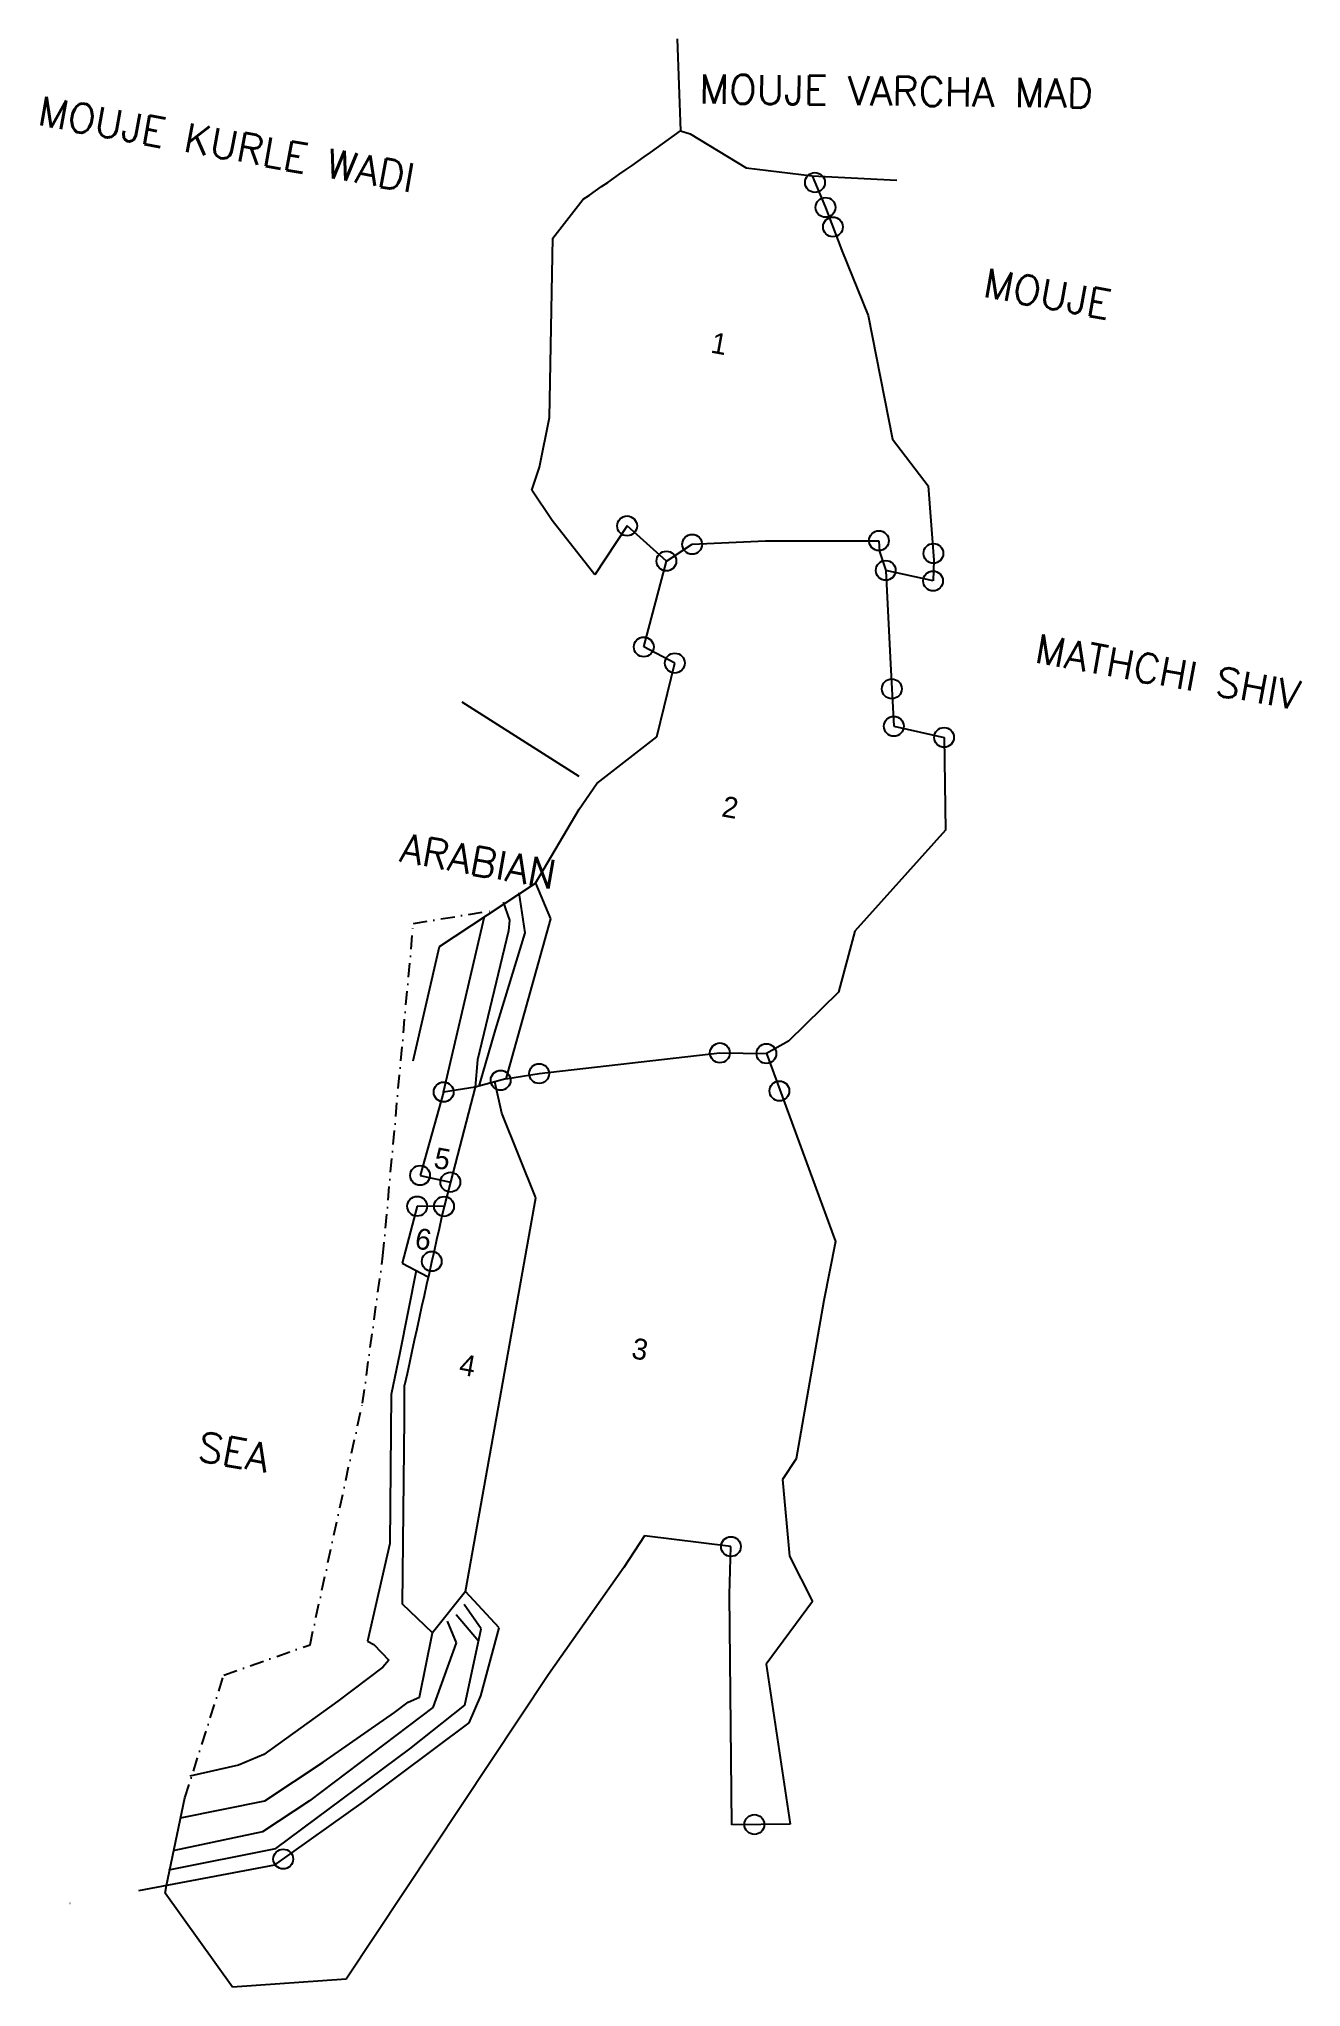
# Model space of a CAD drawing. Header units: metres. Extents: x 354137 to 354592, y 1749203 to 1749905.
import ezdxf

# ---------------------------------------------------------------- set-up
doc = ezdxf.new("R2010")
doc.units = ezdxf.units.M
doc.header["$LTSCALE"] = 10
doc.header["$MEASUREMENT"] = 0
doc.linetypes.add('DASHDOT', pattern=[1, 0.5, -0.25, 0, -0.25])
doc.linetypes.add('DIVIDE', pattern=[1.25, 0.5, -0.25, 0, -0.25, 0, -0.25])
for name, color, linetype in [('LINE_WATER', 4, 'Continuous'), ('OFF', 1, 'Continuous'), ('POLY_PARCEL', 6, 'Continuous'), ('POLY_WATER', 4, 'Continuous'), ('TEXT_MAPOUT', 7, 'Continuous'), ('TEXT_PARCEL', 7, 'Continuous'), ('V_BOUND_LINE', 7, 'Continuous'), ('V_BOUND_STREAM_LINE', 7, 'DASHDOT'), ('V_DIVIDE_LINE', 7, 'DIVIDE')]:
    doc.layers.add(name, color=color, linetype=linetype)
doc.styles.get("Standard").update_dxf_attribs({"font": 'simplex.shx'})
doc.styles.add('TEXT_MAP', font='')
doc.styles.get('TEXT_MAP').set_extended_font_data('Kruti Dev 050')

msp = doc.modelspace()

# ---------------------------------------------------------------- linework, layer by layer
for centre in [(354416.73, 1749853.58), (354420.53, 1749844.6), (354423.2, 1749837.55), (354348.99, 1749729.75), (354372.45, 1749723.1), (354439.77, 1749724.42), (354363.15, 1749717.07), (354459.41, 1749719.82), (354442.24, 1749713.69), (354459.31, 1749709.88), (354355, 1749686.09), (354366.19, 1749680.27), (354444.42, 1749670.99), (354445.15, 1749657.48), (354463.27, 1749653.47), (354382.44, 1749539.72), (354399.22, 1749539.47), (354317.27, 1749532.24), (354282.84, 1749525.61), (354303.4, 1749529.83), (354403.89, 1749525.98), (354274.34, 1749495.54), (354285.26, 1749493.11), (354273.29, 1749484.42), (354282.98, 1749484.35), (354278.54, 1749464.55), (354386.43, 1749361.68), (354394.87, 1749261.47), (354225, 1749249.01)]:
    msp.add_circle(centre, 3.57)
at = {"layer": 'LINE_WATER'}
for p, q in [((354281.39, 1749578.14), (354315.91, 1749600.96)), ((354304.26, 1749594.05), (354306.58, 1749587.6)), ((354309.95, 1749597.43), (354312.11, 1749583.02)), ((354282.84, 1749525.61), (354297.6, 1749588.86)), ((354306.58, 1749587.6), (354306.26, 1749583.68)), ((354271.8, 1749536.88), (354281.39, 1749578.14)), ((354306.26, 1749583.68), (354295.07, 1749537.26)), ((354312.11, 1749583.02), (354301.39, 1749548.03)), ((354301.39, 1749548.03), (354295.53, 1749527.67)), ((354295.07, 1749537.26), (354294.15, 1749527.3)), ((354272.91, 1749461.3), (354267.09, 1749431.59)), ((354267.09, 1749431.59), (354263.95, 1749416.57)), ((354263.95, 1749416.57), (354263.48, 1749362.81)), ((354263.48, 1749362.81), (354255.41, 1749327.6)), ((354296.32, 1749332.08), (354290.27, 1749340.8)), ((354284.1, 1749334.8), (354287.37, 1749326.96)), ((354295.37, 1749327.62), (354287.41, 1749337.05)), ((354290.47, 1749304.48), (354296.32, 1749332.08)), ((354255.41, 1749327.6), (354257.71, 1749326.34)), ((354257.71, 1749326.34), (354263.03, 1749320.74)), ((354274.17, 1749307.41), (354278.8, 1749330.6)), ((354287.37, 1749326.96), (354278.92, 1749303.62)), ((354260.88, 1749318.18), (354244.73, 1749305.93)), ((354263.03, 1749320.74), (354260.88, 1749318.18)), ((354244.73, 1749305.93), (354218.04, 1749286.74)), ((354278.92, 1749303.62), (354234.42, 1749269.96)), ((354265.15, 1749301.88), (354270.05, 1749305.63)), ((354270.05, 1749305.63), (354274.17, 1749307.41)), ((354270.67, 1749288.81), (354290.47, 1749304.48)), ((354239.41, 1749283.9), (354265.15, 1749301.88)), ((354208.91, 1749282.92), (354191.31, 1749278.94)), ((354218.04, 1749286.74), (354208.91, 1749282.92)), ((354218.33, 1749270.02), (354239.41, 1749283.9)), ((354222.38, 1749252.88), (354270.67, 1749288.81)), ((354191.31, 1749278.94), (354191.31, 1749278.94)), ((354187.93, 1749263.86), (354218.33, 1749270.02)), ((354234.42, 1749269.96), (354217.55, 1749258.78)), ((354217.55, 1749258.78), (354185.25, 1749251.93)), ((354183.72, 1749245.1), (354222.38, 1749252.88))]:
    msp.add_line(p, q, dxfattribs=at)
at = {"layer": 'OFF'}
msp.add_line((354290.78, 1749345.5), (354278.8, 1749330.6), dxfattribs=at)
at = {"layer": 'POLY_PARCEL'}
for p, q in [((354363.15, 1749717.07), (354372.45, 1749723.1)), ((354372.45, 1749723.1), (354398.84, 1749724.33)), ((354398.84, 1749724.33), (354439.77, 1749724.42)), ((354439.77, 1749724.42), (354439.96, 1749720.48)), ((354439.96, 1749720.48), (354442.24, 1749713.69)), ((354317.27, 1749532.24), (354382.44, 1749539.72)), ((354382.44, 1749539.72), (354399.22, 1749539.47)), ((354399.22, 1749539.47), (354399.22, 1749539.47)), ((354303.85, 1749517.95), (354301.31, 1749529.26)), ((354305.25, 1749530.34), (354317.27, 1749532.24)), ((354316.06, 1749487.5), (354303.85, 1749517.95)), ((354290.78, 1749345.5), (354316.06, 1749487.5))]:
    msp.add_line(p, q, dxfattribs=at)
msp.add_arc((360974.93, 1747974.34), 6860.2, 167.284418, 167.835209, dxfattribs=at)
at = {"layer": 'POLY_WATER'}
for p, q in [((354315.91, 1749600.96), (354321.38, 1749588.09)), ((354321.38, 1749588.09), (354305.25, 1749530.34)), ((354305.25, 1749530.34), (354294.15, 1749527.3)), ((354282.84, 1749525.61), (354274.34, 1749495.54)), ((354294.15, 1749527.3), (354282.84, 1749525.61)), ((354294.15, 1749527.3), (354282.98, 1749484.35)), ((354274.34, 1749495.54), (354285.26, 1749493.11)), ((354273.29, 1749484.42), (354267.88, 1749463.91)), ((354282.98, 1749484.35), (354273.29, 1749484.42)), ((354267.88, 1749463.91), (354277.31, 1749459.01)), ((354268.74, 1749407.87), (354268.77, 1749419.95)), ((354268.02, 1749340.98), (354268.74, 1749407.87)), ((354302.84, 1749332.45), (354290.78, 1749345.5)), ((354278.8, 1749330.6), (354268.02, 1749340.98)), ((354296.29, 1749307.93), (354302.84, 1749332.45)), ((354291.99, 1749298.17), (354296.29, 1749307.93)), ((354253.91, 1749269.67), (354291.99, 1749298.17)), ((354221.91, 1749246.8), (354253.91, 1749269.67)), ((354182.86, 1749239.47), (354182.86, 1749239.47))]:
    msp.add_line(p, q, dxfattribs=at)
at = {"layer": 'V_BOUND_LINE'}
for p, q in [((354368.27, 1749872.17), (354371.71, 1749871.18)), ((354371.71, 1749871.18), (354391.95, 1749858.83)), ((354391.95, 1749858.83), (354415.71, 1749855.97)), ((354415.71, 1749855.97), (354420.53, 1749844.6)), ((354322.2, 1749833.51), (354333.18, 1749847.54)), ((354420.53, 1749844.6), (354426.42, 1749829.06)), ((354321.03, 1749768.82), (354322.2, 1749833.51)), ((354426.42, 1749829.06), (354435.94, 1749805.61)), ((354435.94, 1749805.61), (354444.66, 1749761.03)), ((354317.37, 1749750.94), (354321.03, 1749768.82)), ((354444.66, 1749761.03), (354457.56, 1749744.22)), ((354314.59, 1749742.59), (354317.37, 1749750.94)), ((354321.91, 1749731.71), (354314.59, 1749742.59)), ((354457.56, 1749744.22), (354459.59, 1749717.43)), ((354337.34, 1749712.05), (354321.91, 1749731.71)), ((354348.99, 1749729.75), (354337.34, 1749712.05)), ((354363.15, 1749717.07), (354348.99, 1749729.75)), ((354355, 1749686.09), (354363.15, 1749717.07)), ((354459.31, 1749709.88), (354442.24, 1749713.69)), ((354442.24, 1749713.69), (354443.8, 1749682.28)), ((354459.59, 1749717.43), (354459.31, 1749709.88)), ((354366.19, 1749680.27), (354355, 1749686.09)), ((354359.67, 1749653.63), (354366.19, 1749680.27)), ((354443.8, 1749682.28), (354445.15, 1749657.48)), ((354445.15, 1749657.48), (354463.27, 1749653.47)), ((354338.07, 1749636.89), (354359.67, 1749653.63)), ((354463.27, 1749653.47), (354463.75, 1749620.08)), ((354331.71, 1749627.61), (354338.07, 1749636.89)), ((354315.91, 1749600.96), (354331.71, 1749627.61)), ((354463.75, 1749620.08), (354431.05, 1749583.66)), ((354431.05, 1749583.66), (354425.22, 1749561.64)), ((354425.22, 1749561.64), (354407.15, 1749543.92)), ((354407.15, 1749543.92), (354399.22, 1749539.47)), ((354399.22, 1749539.47), (354424.15, 1749471.71)), ((354424.15, 1749471.71), (354419.92, 1749450.4)), ((354419.92, 1749450.4), (354409.95, 1749393.28)), ((354409.95, 1749393.28), (354404.98, 1749385.85)), ((354404.98, 1749385.85), (354407.59, 1749358.23)), ((354355.24, 1749365.52), (354347.75, 1749354.21)), ((354386.43, 1749361.68), (354355.24, 1749365.52)), ((354385.88, 1749344.46), (354386.43, 1749361.68)), ((354347.75, 1749354.21), (354320.64, 1749315.62)), ((354407.59, 1749358.23), (354415.86, 1749341.89)), ((354386.78, 1749261.41), (354385.88, 1749344.46)), ((354415.86, 1749341.89), (354399.08, 1749319.27)), ((354399.08, 1749319.27), (354407.83, 1749261.58)), ((354320.64, 1749315.62), (354247.75, 1749205.76)), ((354182.86, 1749239.47), (354189.55, 1749271.1)), ((354407.83, 1749261.58), (354386.78, 1749261.41)), ((354182.45, 1749236.77), (354182.86, 1749239.47)), ((354206.69, 1749202.87), (354182.45, 1749236.77)), ((354247.75, 1749205.76), (354206.69, 1749202.87))]:
    msp.add_line(p, q, dxfattribs=at)
msp.add_arc((353312.05, 1751339.61), 1808.03, 304.3868, 305.74525, dxfattribs=at)
at = {"layer": 'V_BOUND_STREAM_LINE'}
for p, q in [((354260.95, 1749466.49), (354271.92, 1749586.37)), ((354271.92, 1749586.37), (354301.06, 1749591.14)), ((354253.59, 1749413.42), (354260.95, 1749466.49)), ((354234.67, 1749326.29), (354253.59, 1749413.42)), ((354203.59, 1749315.36), (354234.67, 1749326.29)), ((354189.55, 1749271.1), (354203.59, 1749315.36))]:
    msp.add_line(p, q, dxfattribs=at)
at = {"layer": 'V_DIVIDE_LINE', "ltscale": 10}
for p, q in [((354367.03, 1749905.33), (354368.27, 1749872.17)), ((354415.71, 1749855.97), (354446.23, 1749854.42)), ((354289.42, 1749666.27), (354337.34, 1749635.83)), ((354221.91, 1749246.8), (354136.94, 1749230.85))]:
    msp.add_line(p, q, dxfattribs=at)

# ---------------------------------------------------------------- texts
at = {"layer": 'TEXT_MAPOUT'}
for s, height, rotation, p in [('MOUJE VARCHA MAD', 10.4832, 359.34508, (354374.98, 1749882.1)), ('MOUJE KURLE WADI', 10.4832, 349.72973, (354136.03, 1749874.42)), ('MOUJE', 10.483, 349.72973, (354476.86, 1749812.45)), ('MATHCHI SHIV', 10.4832, 349.72973, (354495.49, 1749680.55)), ('ARABIAN', 10.483, 349.72973, (354266.56, 1749608.76)), ('SEA', 10.483, 349.72973, (354193.63, 1749392.88))]:
    msp.add_text(s, height=height, rotation=rotation, dxfattribs=at).set_placement(p)
at = {"layer": 'TEXT_PARCEL', "style": 'TEXT_MAP'}
for s, p in [('1', (354378.79, 1749792.28)), ('2', (354382.75, 1749625.05)), ('5', (354278.94, 1749498.32)), ('6', (354272.09, 1749469.33)), ('3', (354350.21, 1749429.68)), ('4', (354288.05, 1749423.83))]:
    msp.add_text(s, height=7.55, rotation=349.72973, dxfattribs=at).set_placement(p)

doc.saveas('drawing.dxf')
